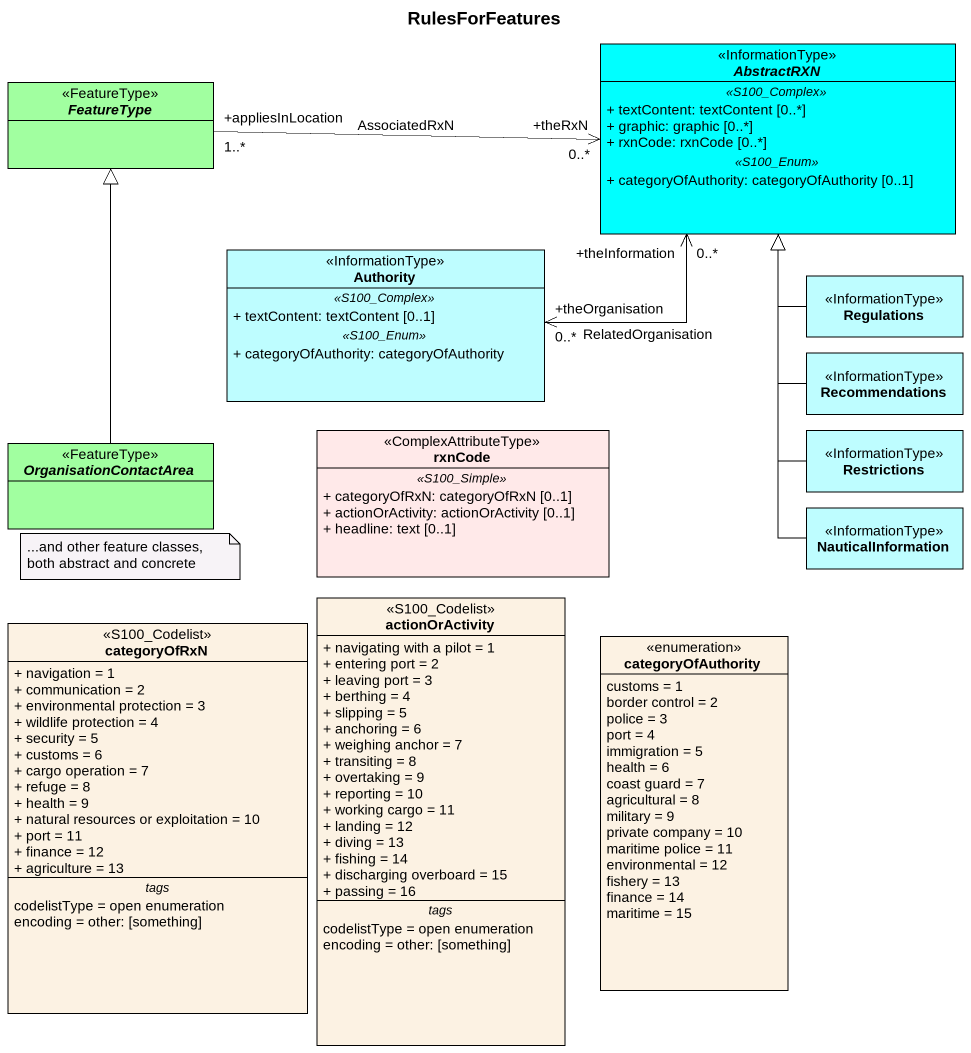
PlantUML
@startuml
title RulesForFeatures
hide circle
hide empty members
skinparam classAttributeIconSize 0
abstract class AbstractRXN <<InformationType>> #00FFFF {
  .. <<S100_Complex>> ..
  + textContent: textContent [0..*]
  + graphic: graphic [0..*]
  + rxnCode: rxnCode [0..*]
  .. <<S100_Enum>> ..
  + categoryOfAuthority: categoryOfAuthority [0..1]
}
abstract class FeatureType <<FeatureType>> #A1FFA0
class Authority <<InformationType>> #BEFDFF {
  .. <<S100_Complex>> ..
  + textContent: textContent [0..1]
  .. <<S100_Enum>> ..
  + categoryOfAuthority: categoryOfAuthority
}
class Regulations <<InformationType>> #BEFDFF
class Recommendations <<InformationType>> #BEFDFF
abstract class OrganisationContactArea <<FeatureType>> #A1FFA0
class rxnCode <<ComplexAttributeType>> #FFE9E9 {
  .. <<S100_Simple>> ..
  + categoryOfRxN: categoryOfRxN [0..1]
  + actionOrActivity: actionOrActivity [0..1]
  + headline: text [0..1]
}
class Restrictions <<InformationType>> #BEFDFF
class NauticalInformation <<InformationType>> #BEFDFF
class categoryOfRxN <<S100_Codelist>> #FCF2E3 {
  + navigation = 1
  + communication = 2
  + environmental protection = 3
  + wildlife protection = 4
  + security = 5
  + customs = 6
  + cargo operation = 7
  + refuge = 8
  + health = 9
  + natural resources or exploitation = 10
  + port = 11
  + finance = 12
  + agriculture = 13
  -- tags --
  codelistType = open enumeration
  encoding = other: [something]
}
class actionOrActivity <<S100_Codelist>> #FCF2E3 {
  + navigating with a pilot = 1
  + entering port = 2
  + leaving port = 3
  + berthing = 4
  + slipping = 5
  + anchoring = 6
  + weighing anchor = 7
  + transiting = 8
  + overtaking = 9
  + reporting = 10
  + working cargo = 11
  + landing = 12
  + diving = 13
  + fishing = 14
  + discharging overboard = 15
  + passing = 16
  -- tags --
  codelistType = open enumeration
  encoding = other: [something]
}
enum categoryOfAuthority #FCF2E3 {
  customs = 1
  border control = 2
  police = 3
  port = 4
  immigration = 5
  health = 6
  coast guard = 7
  agricultural = 8
  military = 9
  private company = 10
  maritime police = 11
  environmental = 12
  fishery = 13
  finance = 14
  maritime = 15
}
FeatureType "+appliesInLocation\n1..*" -right-> "+theRxN\n0..*" AbstractRXN : AssociatedRxN
Authority "+theOrganisation\n0..*" <-right-> "+theInformation\n0..*" AbstractRXN : RelatedOrganisation
Regulations -up-|> AbstractRXN
Recommendations -up-|> AbstractRXN
OrganisationContactArea -up-|> FeatureType
Restrictions -up-|> AbstractRXN
NauticalInformation -up-|> AbstractRXN
note as N1
  ~...and other feature classes, both abstract and concrete
end note
@enduml
